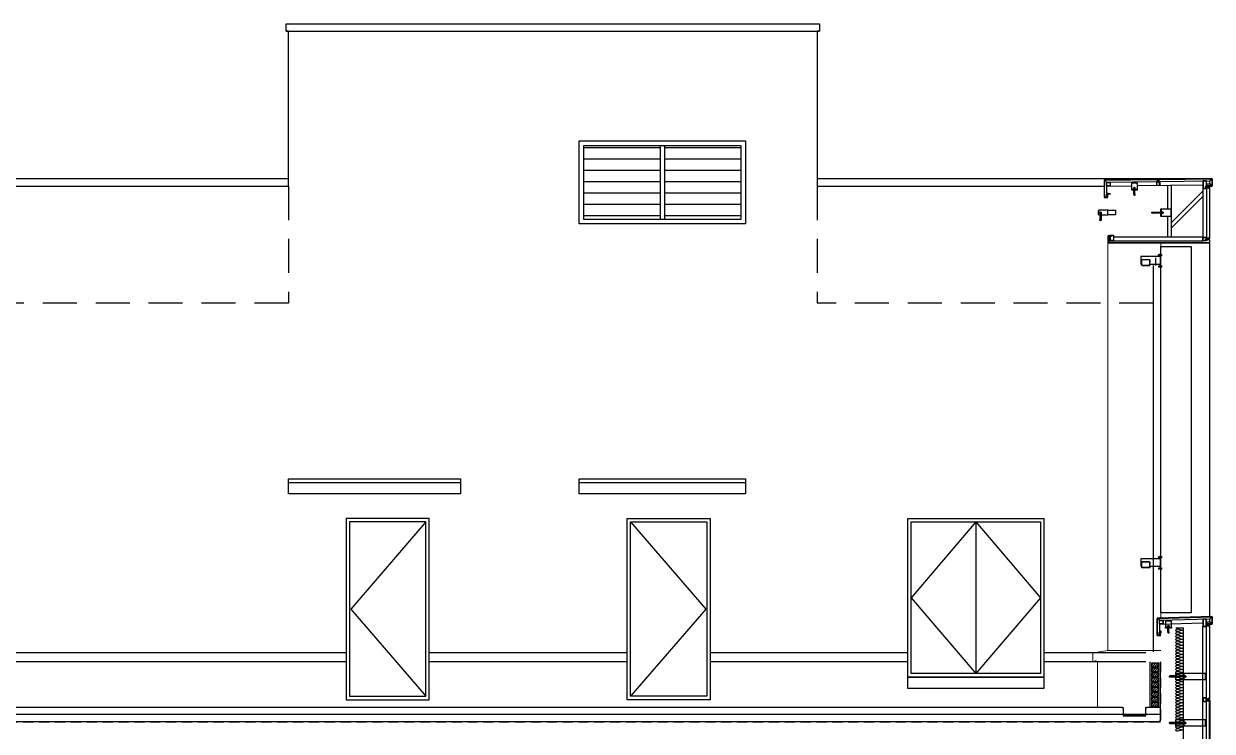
# Model space of a CAD drawing. Header units: millimetres. Extents: x 19868 to 801382, y -4805 to 85279.
# Drawn here: x 775035 to 790768, y 74761 to 84129 of the extents above; entities that cross this region are included whole.
import ezdxf

# ---------------------------------------------------------------- set-up
doc = ezdxf.new("R2010")
doc.units = ezdxf.units.MM
doc.header["$LTSCALE"] = 250
for name, pattern in [('AUDIT_I_191120105348-3', [2.3, 1.5, -0.8]), ('CENTER', [50.8, 31.75, -6.35, 6.35, -6.35]), ('HID', [2.8, 1.8, -1]), ('HIDDEN', [9.525, 6.35, -3.175]), ('HIDDEN2', [4.7625, 3.175, -1.5875])]:
    doc.linetypes.add(name, pattern=pattern)
for name, color, linetype in [('0-Sheet', 7, 'Continuous'), ('4', 4, 'Continuous'), ('A-DOOR', 4, 'Continuous'), ('A-ELE-252', 252, 'Continuous'), ('A-ELE-4', 4, 'Continuous'), ('A-ELE-7', 7, 'Continuous'), ('A-ELE-8', 8, 'Continuous'), ('A-ETC-8', 8, 'Continuous'), ('A-FIN', 6, 'Continuous'), ('A-FIN-8', 8, 'Continuous'), ('A-FIN-9', 7, 'Continuous'), ('A-HAT', 252, 'Continuous'), ('A-HAT-9', 9, 'Continuous'), ('A-HAT-WIREMESH', 9, 'g_mesh'), ('A-HID2', 4, 'AUDIT_I_191120105348-3'), ('A-WALL', 3, 'Continuous'), ('A-WIN-CEN', 1, 'Continuous'), ('A-WP', 1, 'HID'), ('A-난간', 120, 'Continuous'), ('A-파라펫링', 7, 'Continuous'), ('ELEV-0', 251, 'Continuous'), ('EXTRUSION', 7, 'Continuous'), ('fastener', 1, 'Continuous'), ('ISL', 251, 'Continuous'), ('S-TEEL', 4, 'Continuous'), ('SCREW', 1, 'Continuous')]:
    doc.layers.add(name, color=color, linetype=linetype)
doc.layers.add('A-ELE-9', color=9, linetype='Continuous', lineweight=5)
doc.layers.add('NOPLOT', color=191, linetype='Continuous', plot=False)
doc.styles.add('Gdim', font='')
doc.styles.get('Gdim').set_extended_font_data('Dotum')
doc.linetypes.add('g_mesh', pattern='A,10,-0.8,["X",Gdim,S=0.6,R=0,X=-0.15,Y=-0.3],-0.8', length=11.6)
pattern_1 = [(270, (11420.6058, 659.6988), (1.5875, -1.5875), [1.5875, -1.5875])]

# ---------------------------------------------------------------- blocks, each defined once
blk = doc.blocks.new('A$C17189e19')
at = {"layer": 'A-HAT-9'}
h = blk.add_hatch(dxfattribs=at)
h.set_pattern_fill('AR-SAND', color=256, scale=0.3)
h.set_pattern_definition([(37.5, (-113396.389, 321843.363), (-0.4800094, 14.6823971), [0, -11.5824, 0, -12.954, 0, -12.3825]), (7.5, (-113396.389, 321843.363), (13.4856985, 21.504753), [0, -6.2484, 0, -10.4394, 0, -4.0005]), (327.5, (-113405.761, 321843.363), (23.7297711, 0.04311554), [0, -3.81, 0, -13.716, 0, -17.907]), (317.5, (-113405.761, 321843.363), (22.9066936, 6.6878797), [0, -1.905, 0, -8.9916, 0, -10.287])])
h.paths.add_polyline_path([(0, -96), (300, -96), (300, -116), (0, -116)])
at = {"layer": 'A-FIN'}
for points in [[(-18, 0), (0, -18), (0, -116), (300, -116), (300, -18), (318, 0)], [(0, -96), (300, -96)]]:
    blk.add_lwpolyline(points, dxfattribs=at)
at = {"layer": 'NOPLOT'}
for p, q in [((0, -18), (0, 0)), ((300, -18), (300, 0))]:
    blk.add_line(p, q, dxfattribs=at)
blk = doc.blocks.new('A$C632c858f')
at = {"layer": 'A-ETC-8'}
blk.add_arc((-3, 0), 24, 341.8248, 18.1752, dxfattribs=at)
blk.add_ellipse((34, 0), major_axis=(7.59, 0), ratio=0.987937, dxfattribs=at)
blk = doc.blocks.new('A$Cae507117')
at = {"layer": 'A-ETC-8'}
for points in [[(-50, 0), (-50, -50), (0, -50), (0, 0)], [(-46.8, -3.2), (-46.8, -46.8), (-3.2, -46.8), (-3.2, -3.2)]]:
    blk.add_lwpolyline(points, close=True, dxfattribs=at)
blk = doc.blocks.new('너트 M12')
for p, q in [((-9, 0), (9, 0)), ((-10, -9), (-10, -1)), ((9, -10), (-9, -10)), ((0, -8), (0, -1)), ((10, -1), (10, -9))]:
    blk.add_line(p, q)
for centre, start, end in [((-9, -1), 90, 180), ((-9, -9), 180, 270), ((9, -1), 0, 90), ((9, -9), 270, 0)]:
    blk.add_arc(centre, 0.5, start, end)
at = {"extrusion": (0, 0, -1)}
for centre, major_axis, ratio, start_param, end_param in [((-5, -1), (-4.75, 0.31), 0.185359, -0.024388, 3.141593), ((5, -1), (4.75, 0.31), 0.185108, 3.141593, 6.30754), ((-5, -9), (4.75, 0.31), 0.187111, 0, 3.166211), ((5, -9), (-4.75, 0.31), 0.185991, 3.117121, 6.283185)]:
    blk.add_ellipse(centre, major_axis=major_axis, ratio=ratio, start_param=start_param, end_param=end_param, dxfattribs=at)
blk = doc.blocks.new('A$C5ebcaad0')
at = {"layer": 'A-ETC-8'}
for p, q in [((-449, -225), (-214, -225)), ((-439, -220), (-439, -229)), ((-437, -219), (-437, -219)), ((-426, -220), (-437, -219)), ((-437, -231), (-426, -229)), ((-437, -231), (-437, -231)), ((-432, -220), (-432, -221)), ((-432, -229), (-432, -230)), ((-416, -219), (-431, -219)), ((-431, -222), (-429, -223)), ((-431, -228), (-429, -227)), ((-431, -231), (-416, -231)), ((-421, -224), (-428, -224)), ((-421, -226), (-428, -226)), ((-426, -220), (-412, -220)), ((-426, -229), (-412, -229)), ((-421, -223), (-421, -223)), ((-421, -227), (-421, -227)), ((-417, -227), (-417, -223)), ((-416, -219), (-413, -219)), ((-416, -231), (-413, -231)), ((-413, -219), (-413, -231)), ((-412, -231), (-412, -219)), ((-409, -219), (-412, -219)), ((-412, -231), (-409, -231)), ((-409, -231), (-409, -219)), ((-355, -219), (-409, -219)), ((-409, -231), (-355, -231)), ((-355, -219), (-246, -219)), ((-246, -231), (-355, -231)), ((-234, -219), (-226, -219)), ((-234, -220), (-224, -220)), ((-234, -229), (-224, -229)), ((-234, -231), (-226, -231)), ((-226, -231), (-226, -219)), ((-224, -220), (-226, -219)), ((-224, -229), (-226, -231)), ((-224, -229), (-224, -220))]:
    blk.add_line(p, q, dxfattribs=at)
for points in [[(-255, -180), (-255, -269), (-355, -269), (-355, -180)], [(34, -185), (-252, -185), (-252, -265), (34, -265)], [(-252, -265), (-246, -265), (-246, -185), (-252, -185)], [(-246, -210), (-246, -240), (-244, -240), (-244, -210)]]:
    blk.add_lwpolyline(points, close=True, dxfattribs=at)
blk.add_lwpolyline([(-252, -177), (-252, -272, -0.414214), (-253, -273), (-255, -273), (-255, -176), (-253, -176, -0.414214)], format="xyb", close=True, dxfattribs=at)
for centre, radius, start, end in [((-437, -220), 1.5, 90, 180), ((-437, -229), 1.5, 180, 270), ((-431, -220), 1, 90, 180), ((-431, -221), 1, 180, 236.3099), ((-431, -229), 1, 123.6901, 180), ((-431, -230), 1, 180, 270), ((-428, -221), 3, 236.3099, 270), ((-428, -229), 3, 90, 123.6901), ((-419, -223), 2, 90, 180), ((-421, -223), 0.5, 270, 0), ((-421, -227), 0.5, 0, 90), ((-419, -227), 2, 180, 270), ((-419, -223), 2, 0, 90), ((-419, -227), 2, 270, 0)]:
    blk.add_arc(centre, radius, start, end, dxfattribs=at)
at = {"layer": 'A-ETC-8', "xscale": -1, "rotation": 90}
blk.add_blockref('너트 M12', (-244, -225), dxfattribs=at)
blk = doc.blocks.new('SHIELD1')
at = {"layer": 'fastener'}
for p, q in [((-4, 2), (-4, -3)), ((-2, 3), (-2, 2)), ((0, 5), (-1, 5)), ((0, 5), (0, -5)), ((10, 3), (0, 3)), ((14, 3), (10, 4)), ((10, 4), (10, -4)), ((10, 3), (10, -3)), ((14, 1), (10, 2)), ((32, 0), (10, 0)), ((29, 3), (14, 3)), ((14, 0), (14, 3)), ((16, 2), (14, 2)), ((16, 0), (16, 3)), ((19, 3), (16, 3)), ((19, 0), (19, 3)), ((21, 2), (19, 2)), ((21, 0), (21, 3)), ((24, 3), (21, 3)), ((24, 0), (24, 3)), ((26, 2), (24, 2)), ((29, 3), (26, 3)), ((26, 0), (26, 3)), ((34, 3), (29, 3)), ((29, 0), (29, 3)), ((32, 1), (29, 3)), ((32, 1), (32, 0)), ((34, 0), (32, 0)), ((34, 3), (34, -3)), ((35, 0), (34, 3)), ((-2, -1), (-2, -2)), ((10, -3), (0, -3)), ((0, -5), (-1, -5)), ((32, -1), (10, -1)), ((14, -3), (10, -4)), ((14, -3), (14, -1)), ((16, -3), (14, -3)), ((29, -3), (14, -3)), ((16, -4), (16, -1)), ((19, -4), (16, -4)), ((19, -4), (19, -1)), ((21, -3), (19, -3)), ((21, -4), (21, -1)), ((24, -4), (21, -4)), ((24, -4), (24, -1)), ((26, -3), (24, -3)), ((26, -4), (26, -1)), ((29, -4), (26, -4)), ((29, -4), (29, -1)), ((32, -2), (29, -4)), ((34, -3), (29, -3)), ((32, -1), (34, 0)), ((32, -1), (32, -2)), ((35, 0), (34, -3))]:
    blk.add_line(p, q, dxfattribs=at)
for centre, radius, start, end in [((-1, 2), 3, 90, 180), ((-1, 1), 3, 115.5784, 158.7086), ((-1, 0), 3, 119.4243, 162.6798), ((-1, 1), 3, 197.1823, 240.5288), ((-1, 0), 3, 202.0949, 244.7504), ((-1, -3), 3, 180, 270), ((10, -11), 8.86, 63.3789, 87.1797)]:
    blk.add_arc(centre, radius, start, end, dxfattribs=at)
blk = doc.blocks.new('PH-4-16')
at = {"layer": 'SCREW'}
for p, q in [((-2, 0), (-2, -1)), ((2, 0), (2, -2)), ((-2, -1), (-2, -1)), ((-2, -1), (-2, -1)), ((0, -1), (-2, -1)), ((0, -1), (-2, -1)), ((-2, -1), (-2, -2)), ((0, -1), (-2, -1)), ((0, -1), (-2, -1)), ((2, -2), (-2, -3)), ((2, -2), (-2, -2)), ((2, -2), (-2, -3)), ((2, -2), (-2, -2)), ((-2, -2), (-2, -2)), ((2, -3), (-2, -4)), ((2, -3), (-2, -4)), ((2, -3), (-2, -3)), ((2, -3), (-2, -4)), ((-2, -3), (-2, -3)), ((-2, -4), (-2, -3)), ((-2, -3), (-2, -3)), ((2, -4), (-2, -5)), ((2, -4), (-2, -5)), ((2, -4), (-2, -5)), ((-2, -4), (-2, -4)), ((2, -5), (-2, -5)), ((2, -5), (-2, -6)), ((-2, -5), (-2, -5)), ((-2, -5), (-2, -5)), ((-2, -5), (-2, -6)), ((2, -6), (-2, -6)), ((2, -6), (-2, -6)), ((2, -6), (-2, -6)), ((-2, -6), (-2, -6)), ((-2, -6), (-2, -6)), ((-2, -6), (-2, -7)), ((2, -7), (-2, -8)), ((2, -7), (-2, -8)), ((-2, -7), (-2, -8)), ((-2, -7), (-2, -7)), ((2, -7), (-2, -7)), ((2, -7), (-2, -7)), ((2, -8), (-2, -9)), ((2, -8), (-2, -9)), ((2, -8), (-2, -9)), ((2, -8), (-2, -8)), ((-2, -9), (-2, -8)), ((-2, -8), (-2, -8)), ((-2, -9), (-2, -9)), ((2, -9), (-2, -10)), ((2, -9), (-2, -10)), ((2, -9), (-2, -10)), ((-2, -9), (-2, -10)), ((2, -10), (-2, -10)), ((-2, -10), (-2, -10)), ((-2, -10), (-2, -10)), ((2, -10), (-2, -11)), ((2, -10), (-2, -11)), ((-2, -10), (-2, -11)), ((2, -11), (-2, -11)), ((2, -11), (-2, -11)), ((-2, -11), (-2, -11)), ((-2, -11), (-2, -11)), ((-2, -11), (-2, -14)), ((-2, -14), (-1, -14)), ((0, -16), (-2, -14)), ((-1, -13), (-1, -14)), ((-1, -14), (0, -16)), ((2, -14), (0, -12)), ((0, -16), (2, -14)), ((2, -2), (2, -3)), ((2, -2), (2, -2)), ((2, -2), (2, -2)), ((2, -3), (2, -4)), ((2, -3), (2, -3)), ((2, -3), (2, -3)), ((2, -4), (2, -4)), ((2, -4), (2, -5)), ((2, -5), (2, -5)), ((2, -6), (2, -5)), ((2, -6), (2, -6)), ((2, -6), (2, -7)), ((2, -7), (2, -7)), ((2, -7), (2, -7)), ((2, -7), (2, -8)), ((2, -8), (2, -8)), ((2, -8), (2, -8)), ((2, -8), (2, -9)), ((2, -9), (2, -10)), ((2, -9), (2, -9)), ((2, -10), (2, -10)), ((2, -10), (2, -10)), ((2, -11), (2, -11)), ((2, -11), (2, -14))]:
    blk.add_line(p, q, dxfattribs=at)
at = {"layer": 'SCREW', "color": 1, "linetype": 'CENTER'}
blk.add_line((0, 4), (0, -18), dxfattribs=at)
at = {"layer": 'SCREW', "linetype": 'HIDDEN2'}
blk.add_line((-2, -4), (-2, -5), dxfattribs=at)
at = {"layer": 'SCREW'}
blk.add_lwpolyline([(3, 1), (3, 0), (-3, 0), (-3, 1, -0.336479), (-3, 2, -0.138717), (3, 2, -0.336479)], format="xyb", close=True, dxfattribs=at)
blk.add_lwpolyline([(-3, 2), (-2, 2), (-2, 2), (-2, 2), (-2, 2), (-1, 2), (-1, 2), (-1, 2), (-1, 2), (-1, 2), (-1, 2), (0, 2), (0, 2), (-1, 1), (-1, 1), (-1, 1), (0, 1), (0, 1), (0, 1), (0, 1), (0, 1), (0, 1), (0, 1), (0, 1), (0, 1), (1, 1), (1, 1), (1, 1), (0, 2), (0, 2), (1, 2), (1, 2), (1, 2), (1, 2), (1, 2), (1, 2), (2, 2), (2, 2), (2, 2), (2, 2), (3, 2)], dxfattribs=at)
for centre, radius, start, end in [((-2, -1), 0.0931, 139.8661, 209.9246), ((-2, -2), 0.0931, 139.8661, 209.9246), ((-2, -4), 0.0931, 139.8661, 209.9246), ((-2, -5), 0.0931, 139.8661, 209.9246), ((-2, -6), 0.0931, 139.8661, 209.9246), ((-2, -7), 0.0931, 139.8661, 209.9246), ((-2, -9), 0.0931, 139.8661, 209.9246), ((-2, -10), 0.0931, 139.8661, 209.9246), ((-2, -11), 0.0931, 139.8661, 209.9246), ((0, -13), 0.815, 27.365, 180), ((0, -1), 0.0605, 310.7271, 69.3149), ((2, -2), 0.0931, 319.8661, 29.9246), ((2, -3), 0.0931, 319.8661, 29.9246), ((2, -4), 0.0931, 319.8661, 29.9246), ((2, -6), 0.0931, 319.8661, 29.9246), ((2, -7), 0.0931, 319.8661, 29.9246), ((2, -8), 0.0931, 319.8661, 29.9246), ((2, -9), 0.0931, 319.8661, 29.9246), ((2, -11), 0.0931, 319.8661, 29.9246)]:
    blk.add_arc(centre, radius, start, end, dxfattribs=at)
blk = doc.blocks.new('m12 set anchor')
at = {"layer": 'A-ETC-8', "color": 1}
for p, q in [((-11, 5), (-11, 13)), ((-11, 3), (-1, 4)), ((-11, 0), (-11, 3)), ((-11, 0), (-1, 1)), ((-11, 0), (0, 0)), ((0, 14), (-10, 14)), ((0, 4), (-10, 4)), ((-5, 21), (-6, 20)), ((-6, 20), (6, 20)), ((-6, -49), (-6, 20)), ((-5, 21), (5, 21)), ((-5, -49), (-5, 21)), ((-5, 5), (-5, 13)), ((-1, 1), (-1, 4)), ((11, 3), (-1, 3)), ((0, 26), (0, -84)), ((0, 14), (9, 14)), ((0, 4), (9, 4)), ((0, 2), (11, 3)), ((0, -1), (0, 2)), ((0, -1), (11, 0)), ((6, 20), (5, 21)), ((5, -49), (5, 21)), ((5, 5), (5, 13)), ((6, -49), (6, 20)), ((11, 5), (11, 13)), ((11, 0), (11, 3)), ((-8, -67), (-7, -49)), ((-4, -67), (-8, -67)), ((-7, -49), (0, -49)), ((6, -47), (-6, -47)), ((-6, -67), (-6, -77)), ((6, -69), (-6, -69)), ((6, -71), (-6, -71)), ((0, -79), (-6, -77)), ((-6, -77), (0, -77)), ((3, -61), (-4, -55)), ((3, -61), (-3, -54)), ((-2, -64), (1, -64)), ((-2, -65), (1, -65)), ((-2, -67), (0, -67)), ((0, -49), (4, -49)), ((0, -67), (8, -67)), ((6, -77), (0, -77)), ((0, -79), (6, -77)), ((7, -49), (4, -49)), ((6, -67), (6, -77)), ((8, -67), (7, -49))]:
    blk.add_line(p, q, dxfattribs=at)
for centre, radius, start, end in [((-10, 13), 1.47, 90, 180), ((-10, 5), 1.47, 180, 270), ((-7, 13), 1.47, 0, 90), ((-7, 5), 1.47, 270, 0), ((-4, 13), 1.47, 90, 180), ((-4, 5), 1.47, 180, 270), ((4, 13), 1.47, 0, 90), ((4, 5), 1.47, 270, 0), ((7, 13), 1.47, 90, 180), ((7, 5), 1.47, 180, 270), ((9, 13), 1.47, 0, 90), ((9, 5), 1.47, 270, 0), ((-2, -54), 1.2, 45, 225), ((-2, -54), 1.68, 45, 225), ((-2, -66), 1.68, 90, 225.5847), ((-2, -66), 1.2, 90, 270), ((1, -50), 3.6, 225, 18.0378), ((1, -50), 3.12, 225, 20.9333), ((1, -62), 2.4, 270, 45), ((1, -62), 1.92, 270, 45)]:
    blk.add_arc(centre, radius, start, end, dxfattribs=at)
blk = doc.blocks.new('A$C2bd9863b')
at = {"layer": 'S-TEEL', "transparency": 33554687}
h = blk.add_hatch(dxfattribs=at)
h.set_pattern_fill('JIS_LC_20A', color=8, scale=1.5, angle=270)
h.set_pattern_definition([(315, (-33263.79, 3054.842), (21.213203, 21.213203), []), (315, (-33263.79, 3053.342), (21.213203, 21.213203), [])])
h.paths.add_polyline_path([(390, 5), (390, 0), (310, 0), (310, 5)])
at = {"layer": 'S-TEEL'}
h = blk.add_hatch(dxfattribs=at)
h.set_pattern_fill('DASH', color=1, scale=0.5, angle=180)
h.set_pattern_definition([(180, (1236.1481, -11423.6058), (-1.5875, -1.5875), [1.5875, -1.5875])])
h.paths.add_polyline_path([(343, 0), (343, 5), (356, 5), (356, 0)])
h = blk.add_hatch(dxfattribs=at)
h.set_pattern_fill('DASH', color=1, scale=0.5, angle=90)
h.set_pattern_definition(pattern_1)
h.paths.add_polyline_path([(0, -294), (-6, -294), (-6, -306), (0, -306)])
h = blk.add_hatch(dxfattribs=at)
h.set_pattern_fill('DASH', color=1, scale=0.5, angle=90)
h.set_pattern_definition(pattern_1)
h.paths.add_polyline_path([(0, -294), (-6, -294), (-6, -306), (0, -306)])
at = {"layer": '0-Sheet'}
for p, q in [((747, -97), (747, 127)), ((750, 130), (750, -100)), ((708, -73), (708, -70)), ((708, -70), (720, -70)), ((720, -73), (708, -73)), ((720, -100), (720, -73)), ((750, -100), (720, -100)), ((723, -70), (723, -97)), ((723, -97), (747, -97))]:
    blk.add_line(p, q, dxfattribs=at)
at = {"layer": '0-Sheet', "color": 6, "const_width": 1}
blk.add_lwpolyline([(-605, 40), (-605, 120), (720, 101), (720, -23), (737, -32)], dxfattribs=at)
at = {"layer": 'A-ETC-8'}
for p, q in [((-650, 121), (-677, 147)), ((-677, 53), (-650, 80)), ((720, 101), (-650, 121)), ((-650, 80), (-650, 121)), ((-608, 80), (-650, 80)), ((-608, 53), (-608, 80)), ((-605, 19), (-605, -625, 0)), ((310, 57), (-555, 69)), ((-555, 19), (-555, -625, 0)), ((719, 51), (390, 56)), ((720, 101), (747, 127)), ((720, 101), (720, -70)), ((-555, -625, 0), (625, -625)), ((675, -675), (675, -618)), ((675, -675), (-555, -675, 0)), ((697, -697), (675, -675))]:
    blk.add_line(p, q, dxfattribs=at)
for points in [[(-642, 31), (-607, 31), (-607, 42), (-605, 42), (-605, 29), (-640, 29, -0.226541), (-644, 25), (-644, 11), (-646, 11), (-646, 27, 0.414214)], [(-642, -641), (-607, -641), (-607, -652), (-605, -652), (-605, -639), (-640, -639, 0.226541), (-644, -635), (-644, -621), (-646, -621), (-646, -637, -0.414214)]]:
    blk.add_lwpolyline(points, format="xyb", close=True, dxfattribs=at)
for points in [[(-605, 19), (-605, 119), (-555, 119), (-555, 19)], [(-602, 22), (-602, 116), (-558, 116), (-558, 22)], [(390, 90), (390, 0), (310, 0), (310, 90)], [(390, 5), (390, 0), (310, 0), (310, 5)], [(330, 9), (330, 5), (370, 5), (370, 9)], [(700, -70), (730, -70), (730, -67), (703, -67), (703, -40), (700, -40)], [(625, -600), (625, -675), (670, -675), (670, -600)], [(628, -603), (628, -672), (667, -672), (667, -603)]]:
    blk.add_lwpolyline(points, close=True, dxfattribs=at)
at = {"layer": 'A-ETC-8', "elevation": 0}
for points in [[(-140, -625), (-140, 63)], [(-90, 63), (-90, -250)], [(-90, -350), (-90, -625)]]:
    blk.add_lwpolyline(points, dxfattribs=at)
at = {"layer": 'A-ETC-8'}
for points in [[(-555, -16), (-140, -431)], [(-140, -502), (-555, -87)]]:
    blk.add_lwpolyline(points, dxfattribs=at)
at = {"layer": 'A-ETC-8', "elevation": 0}
for points in [[(-130, -350), (0, -350), (0, -250), (-130, -250)], [(0, -250), (-6, -250), (-6, -350), (0, -350)]]:
    blk.add_lwpolyline(points, close=True, dxfattribs=at)
at = {"layer": 'A-ETC-8'}
for centre, radius, start, end in [((-657, 43), 24, 341.8248, 18.1752), ((36, 163), 24, 250.9985, 287.3488), ((710, -164), 64.5, 81.0843, 98.9157), ((723, -608, 0), 24, 161.8248, 198.1752), ((-653, -653, 0), 24, 341.8248, 18.1752)]:
    blk.add_arc(centre, radius, start, end, dxfattribs=at)
at = {"layer": 'A-ETC-8', "extrusion": (0, 0, -1)}
for centre, major_axis in [((-620, 43), (7.59, 0)), ((35, 126), (-0.11, -7.59)), ((686, -608, 0), (-7.59, 0))]:
    blk.add_ellipse(centre, major_axis=major_axis, ratio=0.987937, dxfattribs=at)
at = {"layer": 'A-ETC-8'}
for centre, major_axis, ratio in [((710, -87), (0, 10), 0.999542), ((-616, -653, 0), (7.59, 0), 0.987937)]:
    blk.add_ellipse(centre, major_axis=major_axis, ratio=ratio, dxfattribs=at)
at = {"layer": 'A-FIN'}
blk.add_lwpolyline([(-609, -641), (-609, -645), (-650, -645), (-650, 35), (-611, 35), (-611, 31), (-646, 31), (-646, -641), (-609, -641)], close=True, dxfattribs=at)
at = {"layer": 'A-FIN-9'}
for p, q in [((-680, 50), (-680, 150)), ((-680, 150), (28, 140)), ((-608, 50), (-680, 50)), ((-677, 147), (-677, 53)), ((25, 137), (-677, 147)), ((-677, 53), (-605, 53)), ((-608, 43), (-608, 50)), ((-605, 43), (-608, 43)), ((-605, 53), (-605, 43)), ((43, 140), (750, 130)), ((747, 127), (46, 137))]:
    blk.add_line(p, q, dxfattribs=at)
for points in [[(28, 140), (28, 114), (35, 114), (35, 111), (25, 111), (25, 137)], [(43, 140), (43, 114), (36, 114), (36, 111), (46, 111), (46, 137)], [(673, -608), (673, -615), (700, -615), (700, -700), (-650, -700), (-650, -660), (-608, -660), (-608, -653)], [(673, -608), (673, -608), (670, -608), (670, -618), (697, -618), (697, -697), (-647, -697), (-647, -663), (-605, -663), (-605, -653), (-608, -653), (-608, -653)]]:
    blk.add_lwpolyline(points, dxfattribs=at)
at = {"layer": 'fastener'}
for p, q in [((129, -300), (-38, -300, 0)), ((-31, -296, 0), (-29, -294, 0)), ((-31, -296, 0), (-29, -294, 0)), ((-20, -296, 0), (-31, -296, 0)), ((-31, -296, 0), (-31, -305, 0)), ((-20, -296, 0), (-31, -296, 0)), ((-31, -296, 0), (-31, -305, 0)), ((-20, -305, 0), (-31, -305, 0)), ((-31, -305, 0), (-29, -306, 0)), ((-20, -305, 0), (-31, -305, 0)), ((-31, -305, 0), (-29, -306, 0)), ((-20, -294, 0), (-29, -294, 0)), ((-29, -294, 0), (-29, -306, 0)), ((-20, -294, 0), (-29, -294, 0)), ((-29, -294, 0), (-29, -306, 0)), ((-20, -306, 0), (-29, -306, 0)), ((-20, -306, 0), (-29, -306, 0)), ((89, -294), (0, -294)), ((0, -306), (89, -306)), ((89, -294), (89, -306)), ((92, -294), (89, -294)), ((89, -306), (92, -306)), ((92, -294), (92, -306)), ((106, -296), (92, -296)), ((106, -305), (92, -305)), ((93, -306), (93, -294)), ((96, -294), (93, -294)), ((96, -306), (93, -306)), ((111, -294), (96, -294)), ((96, -306), (111, -306)), ((97, -298), (97, -302)), ((101, -298), (101, -299)), ((101, -299), (108, -299)), ((101, -301), (108, -301)), ((101, -302), (101, -302)), ((117, -294), (106, -296)), ((106, -305), (117, -306)), ((111, -297), (109, -299)), ((111, -303), (109, -302)), ((112, -296), (112, -295)), ((112, -305), (112, -304)), ((117, -294), (117, -294)), ((117, -306), (117, -306)), ((119, -305), (119, -296))]:
    blk.add_line(p, q, dxfattribs=at)
at = {"layer": 'fastener', "color": 8, "linetype": 'HIDDEN'}
for p, q in [((-6, -294, 0), (0, -294)), ((0, -306), (-6, -306, 0))]:
    blk.add_line(p, q, dxfattribs=at)
at = {"layer": 'fastener'}
for centre, radius, start, end in [((99, -298), 2, 90, 180), ((99, -302), 2, 180, 270), ((99, -298), 2, 0, 90), ((99, -302), 2, 270, 0), ((101, -299), 0.5, 180, 270), ((101, -302), 0.5, 90, 180), ((108, -296), 3, 270, 303.6901), ((108, -304), 3, 56.3099, 90), ((111, -295), 1, 0, 90), ((111, -296), 1, 303.6901, 0), ((111, -304), 1, 0, 56.3099), ((111, -305), 1, 270, 0), ((117, -296), 1.5, 0, 90), ((117, -305), 1.5, 270, 0)]:
    blk.add_arc(centre, radius, start, end, dxfattribs=at)
at = {"layer": 'S-TEEL', "color": 1}
blk.add_lwpolyline([(343, 0), (343, 5), (356, 5), (356, 0)], close=True, dxfattribs=at)
at = {"layer": 'S-TEEL', "elevation": 0}
blk.add_lwpolyline([(-11, -280), (-6, -280), (-6, -320), (-11, -320)], close=True, dxfattribs=at)
at = {"layer": 'S-TEEL', "color": 1, "elevation": 0}
blk.add_lwpolyline([(0, -294), (-6, -294), (-6, -306), (0, -306)], close=True, dxfattribs=at)
blk.add_lwpolyline([(0, -294), (-6, -294), (-6, -306), (0, -306)], close=True, dxfattribs=at)
at = {"linetype": 'ByBlock', "rotation": 180}
blk.add_blockref('SHIELD1', (703, -54), dxfattribs=at)
at = {"layer": 'A-ETC-8', "xscale": -1, "rotation": 179.1736701433417}
blk.add_blockref('A$Cae507117', (59, 60), dxfattribs=at)
at = {"layer": 'A-ETC-8'}
for p in [(720, 101), (-555, -625, 0)]:
    blk.add_blockref('A$Cae507117', p, dxfattribs=at)
at = {"layer": 'EXTRUSION', "xscale": -1}
for p, rotation in [((-608, 46), 90), ((39, 114), 359.1736701433173), ((673, -612), 270), ((-607, -648), 90)]:
    blk.add_blockref('PH-4-16', p, dxfattribs=dict(at, rotation=rotation))
at = {"layer": 'EXTRUSION'}
for p, rotation in [((-607, 38), 90), ((31, 114), 359.1736701433173), ((714, -73), 180), ((-608, -656), 90)]:
    blk.add_blockref('PH-4-16', p, dxfattribs=dict(at, rotation=rotation))
at = {"layer": 'fastener'}
blk.add_blockref('m12 set anchor', (350, 9), dxfattribs=at)
at = {"layer": 'fastener', "linetype": 'HIDDEN', "xscale": -1, "rotation": 270}
blk.add_blockref('너트 M12', (-11, -300, 0), dxfattribs=at)
blk.add_blockref('너트 M12', (-11, -300, 0), dxfattribs=at)
blk = doc.blocks.new('A$C96fbabe3')
at = {"layer": '4', "transparency": 33554687}
h = blk.add_hatch(dxfattribs=at)
h.set_pattern_fill('JIS_LC_20A', color=8, scale=2)
h.set_pattern_definition([(225, (7959.104, -271.924), (28.28427, -28.28427), []), (225, (7957.104, -271.924), (28.28427, -28.28427), [])])
h.paths.add_polyline_path([(-125, 165), (-119, 165), (-119, -35), (-125, -35)])
h = blk.add_hatch(dxfattribs=at)
h.set_pattern_fill('JIS_LC_20A', color=8, scale=2, angle=360)
h.set_pattern_definition([(225, (7939.104, -282.19), (28.28427, -28.28427), []), (225, (7937.104, -282.19), (28.28427, -28.28427), [])])
h.paths.add_polyline_path([(25, 0), (125, 0), (125, 6), (25, 6)])
at = {"layer": 'fastener'}
for p, q in [((-90, 140), (-140, 140)), ((-135, 136), (-135, 144)), ((-127, 149), (-134, 149)), ((-134, 140), (-127, 140)), ((-127, 130), (-134, 130)), ((-127, 130), (-127, 149)), ((-127, 146), (-119, 146, 0)), ((-127, 134), (-119, 134, 0)), ((-117, 151, 0), (-110, 151, 0)), ((-117, 145, 0), (-110, 145, 0)), ((-117, 135, 0), (-110, 135, 0)), ((-117, 129, 0), (-110, 129, 0)), ((-117, 1, 0), (-110, 1, 0)), ((-109, 148, 0), (-109, 132, 0)), ((-97, 146, 0), (-109, 146, 0)), ((-97, 134, 0), (-109, 134, 0)), ((-97, 134), (-97, 146)), ((-97, 146), (-95, 144)), ((-97, 134), (-95, 136)), ((-95, 136), (-95, 144)), ((-90, -10), (-140, -10)), ((-135, -6), (-135, -14)), ((-127, 0), (-134, 0)), ((-134, -10), (-127, -10)), ((-127, -19), (-134, -19)), ((-127, 0), (-127, -19)), ((-127, -4), (-119, -4, 0)), ((-127, -16), (-119, -16, 0)), ((-117, -5, 0), (-110, -5, 0)), ((-117, -15, 0), (-110, -15, 0)), ((-117, -21, 0), (-110, -21, 0)), ((-109, -18, 0), (-109, -2, 0)), ((-97, -4, 0), (-109, -4, 0)), ((-97, -16, 0), (-109, -16, 0)), ((-97, -4), (-97, -16)), ((-97, -4), (-95, -6)), ((-97, -16), (-95, -14)), ((-95, -6), (-95, -14))]:
    blk.add_line(p, q, dxfattribs=at)
at = {"layer": 'fastener', "elevation": 0}
for points in [[(-119, 128), (-117, 128), (-117, 152), (-119, 152), (-119, 128)], [(-119, 2), (-117, 2), (-117, -22), (-119, -22), (-119, 2)]]:
    blk.add_lwpolyline(points, dxfattribs=at)
at = {"layer": 'fastener'}
for centre, radius, start, end in [((-124, 145), 11.8, 156.2227, 203.7773), ((-124, 135), 11.8, 156.2227, 203.7773), ((-113, 148, 0), 3.88, 315.2164, 44.7836), ((-123, 140, 0), 13.9, 336.8008, 23.1992), ((-113, 132, 0), 3.88, 315.2164, 44.7836), ((-113, -2, 0), 3.88, 315.2164, 44.7836), ((-124, -5), 11.8, 156.2227, 203.7773), ((-124, -15), 11.8, 156.2227, 203.7773), ((-123, -10, 0), 13.9, 336.8008, 23.1992), ((-113, -18, 0), 3.88, 315.2164, 44.7836)]:
    blk.add_arc(centre, radius, start, end, dxfattribs=at)
at = {"layer": 'S-TEEL'}
for points in [[(-125, 165), (-119, 165), (-119, -35), (-125, -35)], [(25, 0), (125, 0), (125, 80), (25, 80)], [(25, 0), (125, 0), (125, 6), (25, 6)]]:
    blk.add_lwpolyline(points, close=True, dxfattribs=at)
blk.add_lwpolyline([(25, 20), (-119, 20), (-119, 120), (141, 120), (141, 20), (125, 20)], dxfattribs=at)
at = {"layer": 'S-TEEL', "color": 1}
for centre, radius, start, end in [((-119, 120), 3, 0, 90), ((-119, 120), 2, 0, 90), ((-119, 120), 1, 0, 90), ((-119, 20), 3, 270, 0), ((-119, 20), 1, 270, 0), ((-119, 20), 2, 270, 0), ((25, 73), 3, 90, 270), ((25, 70), 3, 150, 270), ((25, 67), 3, 150, 270), ((25, 64), 3, 150, 270), ((25, 61), 3, 150, 270), ((25, 58), 3, 150, 270), ((25, 55), 3, 150, 270), ((25, 52), 3, 150, 270), ((25, 49), 3, 150, 270), ((25, 46), 3, 150, 270), ((25, 0), 3, 90, 180), ((25, 0), 2, 90, 180), ((25, 0), 1, 90, 180), ((32, 80), 3, 0, 180), ((32, 0), 3, 0, 180), ((35, 80), 3, 0, 120), ((35, 0), 3, 0, 120), ((38, 80), 3, 0, 120), ((38, 0), 3, 0, 120), ((41, 80), 3, 0, 120), ((41, 0), 3, 0, 120), ((44, 80), 3, 0, 120), ((44, 0), 3, 0, 120), ((47, 80), 3, 0, 120), ((47, 0), 3, 0, 120), ((50, 80), 3, 0, 120), ((50, 0), 3, 0, 120), ((53, 80), 3, 0, 120), ((53, 0), 3, 0, 120), ((56, 80), 3, 0, 120), ((56, 0), 3, 0, 120), ((59, 80), 3, 0, 120), ((59, 0), 3, 0, 120), ((62, 80), 3, 0, 120), ((62, 0), 3, 0, 120), ((65, 80), 3, 0, 120), ((65, 0), 3, 0, 120), ((68, 80), 3, 0, 120), ((68, 0), 3, 0, 120), ((71, 80), 3, 0, 120), ((71, 0), 3, 0, 120), ((74, 80), 3, 0, 120), ((74, 0), 3, 0, 120), ((77, 80), 3, 0, 120), ((77, 0), 3, 0, 120), ((80, 80), 3, 0, 120), ((80, 0), 3, 0, 120), ((83, 80), 3, 0, 120), ((83, 0), 3, 0, 120), ((86, 80), 3, 0, 120), ((86, 0), 3, 0, 120), ((89, 80), 3, 0, 120), ((89, 0), 3, 0, 120), ((92, 80), 3, 0, 120), ((92, 0), 3, 0, 120), ((95, 80), 3, 0, 120), ((95, 0), 3, 0, 120), ((98, 80), 3, 0, 120), ((98, 0), 3, 0, 120), ((101, 80), 3, 0, 120), ((101, 0), 3, 0, 120), ((104, 80), 3, 0, 120), ((104, 0), 3, 0, 120), ((107, 80), 3, 0, 120), ((107, 0), 3, 0, 120), ((110, 80), 3, 0, 120), ((110, 0), 3, 0, 120), ((113, 80), 3, 0, 120), ((113, 0), 3, 0, 120), ((116, 80), 3, 0, 120), ((116, 0), 3, 0, 120), ((119, 80), 3, 0, 120), ((119, 0), 3, 0, 120), ((125, 73), 3, 270, 90), ((125, 70), 3, 270, 30), ((125, 67), 3, 270, 30), ((125, 64), 3, 270, 30), ((125, 61), 3, 270, 30), ((125, 58), 3, 270, 30), ((125, 55), 3, 270, 30), ((125, 52), 3, 270, 30), ((125, 49), 3, 270, 30), ((125, 46), 3, 270, 30), ((125, 0), 3, 0, 90), ((125, 0), 2, 0, 90), ((125, 0), 1, 0, 90)]:
    blk.add_arc(centre, radius, start, end, dxfattribs=at)
blk = doc.blocks.new('A$Cb620ea58')
at = {"layer": 'A-ELE-4', "elevation": 0}
blk.add_lwpolyline([(-944, 2610), (-1344, 2610), (-1344, -2240), (-944, -2240)], close=True, dxfattribs=at)
at = {"layer": 'A-ELE-8'}
blk.add_line((-1594, -2290, 0), (-1594, 2660, 0), dxfattribs=at)
at = {"layer": 'A-ELE-9'}
for p, q in [((-944, 2660, 0), (-944, -2309, 0)), ((-244, 2660, 0), (-244, -2740, 0))]:
    blk.add_line(p, q, dxfattribs=at)
at = {"layer": 'S-TEEL'}
for p in [(-819, 2357, 0), (-819, -1643, 0)]:
    blk.add_blockref('A$C96fbabe3', p, dxfattribs=at)
blk = doc.blocks.new('M12-STUD ANCHOR')
at = {"layer": 'A-ETC-8'}
for p, q in [((18, 34), (18, 41)), ((28, 30), (18, 31)), ((18, 28), (18, 31)), ((18, 31), (29, 31)), ((28, 27), (18, 28)), ((29, 42), (19, 42)), ((29, 32), (19, 32)), ((23, 48), (24, 49)), ((35, 48), (23, 48)), ((23, -21), (23, 48)), ((23, 34), (23, 41)), ((34, 49), (24, 49)), ((24, -21), (24, 49)), ((28, 27), (28, 30)), ((39, 28), (28, 28)), ((29, 54), (29, -56)), ((29, 42), (38, 42)), ((29, 32), (38, 32)), ((29, 29), (29, 32)), ((39, 31), (29, 32)), ((39, 28), (29, 29)), ((34, 49), (35, 48)), ((34, -21), (34, 49)), ((34, 34), (34, 41)), ((35, -21), (35, 48)), ((39, 28), (39, 31)), ((40, 34), (40, 41)), ((21, -39), (22, -21)), ((29, -39), (21, -39)), ((22, -21), (24, -21)), ((23, -18), (35, -18)), ((23, -39), (23, -48)), ((23, -41), (35, -41)), ((23, -42), (35, -42)), ((23, -48), (29, -48)), ((29, -51), (23, -48)), ((29, -21), (25, -21)), ((26, -32), (32, -26)), ((26, -33), (32, -26)), ((31, -36), (28, -36)), ((31, -36), (28, -36)), ((36, -21), (29, -21)), ((31, -39), (29, -39)), ((29, -51), (35, -48)), ((35, -48), (29, -48)), ((32, -39), (37, -39)), ((35, -39), (35, -48)), ((37, -39), (36, -21))]:
    blk.add_line(p, q, dxfattribs=at)
for centre, radius, start, end in [((19, 41), 1.47, 90, 180), ((19, 34), 1.47, 180, 270), ((22, 41), 1.47, 360, 90), ((22, 34), 1.47, 270, 360), ((25, 41), 1.47, 90, 180), ((25, 34), 1.47, 180, 270), ((33, 41), 1.47, 360, 90), ((33, 34), 1.47, 270, 360), ((36, 41), 1.47, 90, 180), ((36, 34), 1.47, 180, 270), ((38, 41), 1.47, 360, 90), ((38, 34), 1.47, 270, 360), ((28, -22), 3.6, 161.9622, 315), ((28, -22), 3.12, 159.0667, 315), ((28, -34), 2.4, 135, 270), ((28, -34), 1.92, 135, 270), ((31, -25), 1.2, 315, 135), ((31, -25), 1.68, 315, 135), ((31, -38), 1.2, 270, 90), ((31, -38), 1.68, 314.4153, 90)]:
    blk.add_arc(centre, radius, start, end, dxfattribs=at)
blk = doc.blocks.new('A$C7453124a')
at = {"layer": 'A-ETC-8'}
for points in [[(-40, 88), (40, 88), (40, 0), (-40, 0)], [(-40, 8), (-40, 0), (40, 0), (40, 8)], [(-20, 8), (20, 8), (20, 12), (-20, 12)]]:
    blk.add_lwpolyline(points, close=True, dxfattribs=at)
blk.add_blockref('M12-STUD ANCHOR', (-29, -16), dxfattribs=at)
blk = doc.blocks.new('A$C74a2a393')
at = {"layer": 'A-ETC-8'}
for points in [[(-50, -100), (-50, 0), (0, 0), (0, -100)], [(-46.8, -96.8), (-46.8, -3.2), (-3.2, -3.2), (-3.2, -96.8)]]:
    blk.add_lwpolyline(points, close=True, dxfattribs=at)
blk = doc.blocks.new('A$Cfc30cc22')
at = {"layer": '0-Sheet'}
for p, q in [((47, -97), (47, 127)), ((50, 130), (50, -100)), ((8, -73), (8, -70)), ((8, -70), (20, -70)), ((20, -73), (8, -73)), ((20, -100), (20, -73)), ((50, -100), (20, -100)), ((23, -70), (23, -97)), ((23, -97), (47, -97))]:
    blk.add_line(p, q, dxfattribs=at)
at = {"layer": 'A-ETC-8'}
for p, q in [((-650, 120), (-677, 147)), ((-677, 53), (-650, 80)), ((20, 101), (-650, 120)), ((-650, 80), (-650, 120)), ((-608, 80), (-650, 80)), ((-608, 53), (-608, 80)), ((19, 51), (-555, 68)), ((20, 101), (47, 127)), ((20, 51), (20, -70))]:
    blk.add_line(p, q, dxfattribs=at)
blk.add_lwpolyline([(-642, 31), (-607, 31), (-607, 42), (-605, 42), (-605, 29), (-640, 29, -0.226541), (-644, 25), (-644, 11), (-646, 11), (-646, 27, 0.414214)], format="xyb", close=True, dxfattribs=at)
blk.add_lwpolyline([(0, -70), (30, -70), (30, -67), (3, -67), (3, -40), (0, -40)], close=True, dxfattribs=at)
blk.add_arc((10, -164), 64.5, 81.0843, 98.9157, dxfattribs=at)
blk.add_ellipse((10, -84), major_axis=(0, 10), ratio=0.999542, dxfattribs=at)
at = {"layer": 'A-FIN-9'}
for p, q in [((-680, 50), (-680, 150)), ((-680, 150), (50, 130)), ((-608, 50), (-680, 50)), ((47, 127), (-677, 147)), ((-677, 147), (-677, 53)), ((-677, 53), (-605, 53)), ((-608, 43), (-608, 50)), ((-605, 43), (-608, 43)), ((-605, 53), (-605, 43))]:
    blk.add_line(p, q, dxfattribs=at)
at = {"layer": 'A-ETC-8', "xscale": -1, "rotation": 180}
blk.add_blockref('A$C632c858f', (-650, 43), dxfattribs=at)
at = {"layer": 'A-ETC-8'}
for name, p in [('A$C74a2a393', (-555, 118)), ('A$C7453124a', (-100, 0)), ('A$Cae507117', (20, 101))]:
    blk.add_blockref(name, p, dxfattribs=at)
blk = doc.blocks.new('A$Cf510f4b9')
at = {"layer": 'A-ELE-252'}
h = blk.add_hatch(dxfattribs=at)
h.set_pattern_fill('_USER', color=251, scale=150, pattern_type=0)
h.set_pattern_definition([(0, (33560, 7340), (0, 150), [])])
h.paths.add_polyline_path([(34570, 7340), (33560, 7340), (33560, 6360), (34570, 6360)])
h = blk.add_hatch(dxfattribs=at)
h.set_pattern_fill('_USER', color=251, scale=150, pattern_type=0)
h.set_pattern_definition([(0, (34630, 7340), (0, 150), [])])
h.paths.add_polyline_path([(35640, 7340), (34630, 7340), (34630, 6360), (35640, 6360)])
at = {"layer": 'A-DOOR', "color": 251}
blk.add_line((38750, 2355), (38750, 345), dxfattribs=at)
for points in [[(30415, 0), (31515, 0), (31515, 2400), (30415, 2400)], [(35235, 0), (34135, 0), (34135, 2400), (35235, 2400)], [(39650, 300), (37850, 300), (37850, 2400), (39650, 2400)], [(30460, 45), (31470, 45), (31470, 2355), (30460, 2355)], [(35190, 45), (34180, 45), (34180, 2355), (35190, 2355)], [(39605, 345), (37895, 345), (37895, 2355), (39605, 2355)]]:
    blk.add_lwpolyline(points, close=True, dxfattribs=at)
at = {"layer": 'A-ELE-7', "color": 251}
for p, q in [((29620, 8850), (29620, 8950)), ((29620, 8950), (36680, 8950)), ((29650, 8850), (29620, 8850)), ((29620, 8850), (36680, 8850)), ((29650, 6800), (29650, 8850)), ((36680, 8850), (36650, 8850)), ((36650, 8850), (36650, 6800)), ((36680, 8950), (36680, 8850)), ((41130, 5850), (41130, 5750)), ((41100, 5750), (41100, 635)), ((29650, 2875), (31930, 2875)), ((33500, 2875), (35700, 2875))]:
    blk.add_line(p, q, dxfattribs=at)
for points in [[(33500, 6300), (33500, 7400), (35700, 7400), (35700, 6300)], [(29650, 2925), (31930, 2925), (31930, 2725), (29650, 2725)], [(33500, 2925), (35700, 2925), (35700, 2725), (33500, 2725)], [(37850, 300), (39650, 300), (39650, 150), (37850, 150)]]:
    blk.add_lwpolyline(points, close=True, dxfattribs=at)
at = {"layer": 'A-ELE-8', "color": 251}
for p, q in [((34570, 7340), (34570, 6360)), ((34630, 7340), (34630, 6360)), ((20650, 6900), (29650, 6900)), ((20650, 6800), (29650, 6800)), ((36650, 6900), (41850, 6900)), ((36650, 6800), (40450, 6800)), ((30415, 620), (25300, 620)), ((30415, 500), (25300, 500)), ((34135, 620), (31515, 620)), ((34135, 500), (31515, 500)), ((37850, 620), (35235, 620)), ((37850, 500), (35235, 500)), ((41000, 620), (39650, 620)), ((41000, 500), (39650, 500))]:
    blk.add_line(p, q, dxfattribs=at)
at = {"layer": 'A-ELE-8', "color": 251, "linetype": 'HID'}
for p, q in [((29650, 6800), (29650, 5250)), ((36650, 6800), (36650, 5250)), ((29650, 5250), (20650, 5250)), ((41100, 5250), (36650, 5250))]:
    blk.add_line(p, q, dxfattribs=at)
at = {"layer": 'A-ELE-8', "color": 251}
blk.add_lwpolyline([(35640, 6360), (33560, 6360), (33560, 7340), (35640, 7340)], close=True, dxfattribs=at)
at = {"layer": 'A-WIN-CEN', "color": 251, "elevation": 0}
for points in [[(31470, 2355), (30475, 1200), (31470, 45)], [(34180, 2355), (35175, 1200), (34180, 45)], [(38750, 2355), (37895, 1350), (38750, 345)], [(38750, 2355), (39605, 1350), (38750, 345)]]:
    blk.add_lwpolyline(points, dxfattribs=at)
blk = doc.blocks.new('C49BE3F48')
at = {"layer": 'A-ELE-7', "color": 8}
blk.add_arc((100, -75), 11, 324.9032, 215.0968, dxfattribs=at)
at = {"layer": 'A-ETC-8', "color": 8, "elevation": 0}
blk.add_lwpolyline([(91, -105), (0, -105), (0, -45), (115, -45, -0.414214), (130, -60), (130, -90, -0.414214), (115, -105), (109, -105)], format="xyb", dxfattribs=at)
at = {"layer": 'A-HID2', "color": 5, "elevation": 0}
blk.add_lwpolyline([(0, -45), (-100, -45), (-100, -105), (0, -105)], dxfattribs=at)
at = {"layer": 'A-난간', "color": 8}
for p, q in [((91, -75), (91, -175)), ((109, -75), (109, -175))]:
    blk.add_line(p, q, dxfattribs=at)
for centre, start, end in [((100, -75), 0, 180), ((100, -175), 180, 0)]:
    blk.add_arc(centre, 9, start, end, dxfattribs=at)
blk = doc.blocks.new('청소용고리')
at = {"layer": 'A-파라펫링'}
blk.add_blockref('C49BE3F48', (0, 75), dxfattribs=at)

msp = doc.modelspace()

# ---------------------------------------------------------------- hatches: boundary and pattern name
at = {"layer": 'A-HAT', "lineweight": -3}
h = msp.add_hatch(dxfattribs=at)
h.set_pattern_fill('ANSI31', color=256, scale=7, style=0)
h.set_pattern_definition([(45, (665682.234, 77989.054), (-15.7154482, 15.7154482), [])])
h.paths.add_polyline_path([(789968.2, 75667.4), (790058.2, 75667.4), (790058.2, 75610.4), (789968.2, 75610.4)])
h = msp.add_hatch(dxfattribs=at)
h.set_pattern_fill('ANSI31', color=256, scale=7, style=0)
h.set_pattern_definition([(45, (665682.234, 77924.054), (-15.7154482, 15.7154482), [])])
h.paths.add_polyline_path([(789968.2, 75602.4), (790058.2, 75602.4), (790058.2, 75545.4), (789968.2, 75545.4)])
h = msp.add_hatch(dxfattribs=at)
h.set_pattern_fill('ANSI31', color=256, scale=7, style=0)
h.set_pattern_definition([(45, (665682.234, 77859.054), (-15.7154482, 15.7154482), [])])
h.paths.add_polyline_path([(789968.2, 75537.4), (790058.2, 75537.4), (790058.2, 75480.4), (789968.2, 75480.4)])
h = msp.add_hatch(dxfattribs=at)
h.set_pattern_fill('ANSI31', color=256, scale=7, style=0)
h.set_pattern_definition([(45, (665682.234, 77794.054), (-15.7154482, 15.7154482), [])])
h.paths.add_polyline_path([(789968.2, 75472.4), (790058.2, 75472.4), (790058.2, 75415.4), (789968.2, 75415.4)])
h = msp.add_hatch(dxfattribs=at)
h.set_pattern_fill('ANSI31', color=256, scale=7, style=0)
h.set_pattern_definition([(45, (665682.234, 77729.054), (-15.7154482, 15.7154482), [])])
h.paths.add_polyline_path([(789968.2, 75407.4), (790058.2, 75407.4), (790058.2, 75350.4), (789968.2, 75350.4)])
h = msp.add_hatch(dxfattribs=at)
h.set_pattern_fill('ANSI31', color=256, scale=7, style=0)
h.set_pattern_definition([(45, (665682.234, 77664.054), (-15.7154482, 15.7154482), [])])
h.paths.add_polyline_path([(789968.2, 75342.4), (790058.2, 75342.4), (790058.2, 75285.4), (789968.2, 75285.4)])
h = msp.add_hatch(dxfattribs=at)
h.set_pattern_fill('ANSI31', color=256, scale=7, style=0)
h.set_pattern_definition([(45, (665682.234, 77599.054), (-15.7154482, 15.7154482), [])])
h.paths.add_polyline_path([(789968.2, 75277.4), (790058.2, 75277.4), (790058.2, 75220.4), (789968.2, 75220.4)])
h = msp.add_hatch(dxfattribs=at)
h.set_pattern_fill('ANSI31', color=256, scale=7, style=0)
h.set_pattern_definition([(45, (665682.234, 77534.054), (-15.7154482, 15.7154482), [])])
h.paths.add_polyline_path([(789968.2, 75212.4), (790058.2, 75212.4), (790058.2, 75155.4), (789968.2, 75155.4)])
h = msp.add_hatch(dxfattribs=at)
h.set_pattern_fill('ANSI31', color=256, scale=7, style=0)
h.set_pattern_definition([(45, (665682.234, 77469.054), (-15.7154482, 15.7154482), [])])
h.paths.add_polyline_path([(789968.2, 75147.4), (790058.2, 75147.4), (790058.2, 75090.4), (789968.2, 75090.4)])

# ---------------------------------------------------------------- linework, layer by layer
at = {"layer": 'A-ELE-9'}
for p, q in [((789888.2, 75798.9, 0), (789188.2, 75798.9)), ((789888.2, 75678.9, 0), (789233.2, 75678.9)), ((790088.2, 75828.9), (789388.2, 75828.9))]:
    msp.add_line(p, q, dxfattribs=at)
for points in [[(789388.2, 75828.9), (789188.2, 75798.9), (789188.2, 75678.9), (789218.2, 75678.9), (789218.2, 75693.9), (789233.2, 75693.9), (789233.2, 75678.9)], [(789248.2, 75678.9), (789248.2, 75078.9)]]:
    msp.add_lwpolyline(points, dxfattribs=at)
at = {"layer": 'A-ETC-8'}
for p, q in [((790643.2, 35608.9), (790643.2, 76146.7)), ((790693.2, 35608.9), (790693.2, 76146.7))]:
    msp.add_line(p, q, dxfattribs=at)
for points in [[(790730.2, 75190.4), (790695.2, 75190.4), (790695.2, 75179.4), (790693.2, 75179.4), (790693.2, 75192.4), (790728.6, 75192.4, -0.2265409), (790732.2, 75196.1), (790732.2, 75210.8), (790734.2, 75210.8), (790734.2, 75194.4, 0.4142136)], [(790730.2, 75167.4), (790695.2, 75167.4), (790695.2, 75178.4), (790693.2, 75178.4), (790693.2, 75165.4), (790728.6, 75165.4, 0.2265409), (790732.2, 75161.8), (790732.2, 75147.1), (790734.2, 75147.1), (790734.2, 75163.4, -0.4142136)]]:
    msp.add_lwpolyline(points, format="xyb", close=True, dxfattribs=at)
at = {"layer": 'A-FIN'}
for p, q in [((789948.2, 75078.9), (789948.2, 75678.9)), ((749206.2, 75078.9), (789570.2, 75078.9)), ((789906.2, 75078.9), (790080.2, 75078.9))]:
    msp.add_line(p, q, dxfattribs=at)
for points in [[(790697.2, 75190.4), (790697.2, 75186.4), (790738.2, 75186.4), (790738.2, 76163.6), (790695.2, 76163.6), (790695.2, 76159.6), (790734.2, 76159.6), (790734.2, 75190.4), (790697.2, 75190.4)], [(790697.2, 75167.4), (790697.2, 75171.4), (790738.2, 75171.4), (790738.2, 71186.4), (790697.2, 71186.4), (790697.2, 71190.4), (790734.2, 71190.4), (790734.2, 75167.4), (790697.2, 75167.4)]]:
    msp.add_lwpolyline(points, close=True, dxfattribs=at)
at = {"layer": 'A-FIN-8'}
for p, q in [((790080.2, 75678.9), (790080.2, 74897.1)), ((790070, 74886.9), (790080.2, 74897.1)), ((790070, 74886.9), (748698.4, 74886.9))]:
    msp.add_line(p, q, dxfattribs=at)
at = {"layer": 'A-HAT-WIREMESH', "ltscale": 0.6}
msp.add_line((790080.2, 74982.9), (748696.2, 74982.9), dxfattribs=at)
at = {"layer": 'A-WALL'}
for points in [[(790058.2, 75667.4), (790058.2, 75610.4), (789968.2, 75610.4), (789968.2, 75667.4)], [(790058.2, 75602.4), (790058.2, 75545.4), (789968.2, 75545.4), (789968.2, 75602.4)], [(790058.2, 75537.4), (790058.2, 75480.4), (789968.2, 75480.4), (789968.2, 75537.4)], [(790058.2, 75472.4), (790058.2, 75415.4), (789968.2, 75415.4), (789968.2, 75472.4)], [(790058.2, 75407.4), (790058.2, 75350.4), (789968.2, 75350.4), (789968.2, 75407.4)], [(790058.2, 75342.4), (790058.2, 75285.4), (789968.2, 75285.4), (789968.2, 75342.4)], [(790058.2, 75277.4), (790058.2, 75220.4), (789968.2, 75220.4), (789968.2, 75277.4)], [(790058.2, 75212.4), (790058.2, 75155.4), (789968.2, 75155.4), (789968.2, 75212.4)], [(790058.2, 75147.4), (790058.2, 75090.4), (789968.2, 75090.4), (789968.2, 75147.4)]]:
    msp.add_lwpolyline(points, close=True, dxfattribs=at)
at = {"layer": 'A-WP', "ltscale": 0.3}
for p, q in [((790085.2, 75678.9), (790085.2, 74894.1)), ((790073.1, 74881.9), (790085.2, 74894.1)), ((790073.1, 74881.9), (748688.2, 74881.9))]:
    msp.add_line(p, q, dxfattribs=at)
at = {"layer": 'ISL'}
for p in [(790288.2, 76128.9), (790388.2, 33878.9)]:
    msp.add_line(p, (790388.2, 76128.9), dxfattribs=at)
msp.add_lwpolyline([(790388.2, 74759, 0.5092668), (790364, 74776.7), (790312.4, 74761.4, -1.3725934), (790312.4, 74796.7), (790364, 74781.4, 0.5092668), (790388.2, 74799, 0.5092668), (790364, 74816.7), (790312.4, 74801.4, -1.3725934), (790312.4, 74836.7), (790364, 74821.4, 0.5092668), (790388.2, 74839, 0.5092668), (790364, 74856.7), (790312.4, 74841.4, -1.3725934), (790312.4, 74876.7), (790364, 74861.4, 0.5092668), (790388.2, 74879, 0.5092668), (790364, 74896.7), (790312.4, 74881.4, -1.3725934), (790312.4, 74916.7), (790364, 74901.4, 0.5092668), (790388.2, 74919, 0.5092668), (790364, 74936.7), (790312.4, 74921.4, -1.3725934), (790312.4, 74956.7), (790364, 74941.4, 0.5092668), (790388.2, 74959, 0.5092668), (790364, 74976.7), (790312.4, 74961.4, -1.3725934), (790312.4, 74996.7), (790364, 74981.4, 0.5092668), (790388.2, 74999, 0.5092668), (790364, 75016.7), (790312.4, 75001.4, -1.3725934), (790312.4, 75036.7), (790364, 75021.4, 0.5092668), (790388.2, 75039, 0.5092668), (790364, 75056.7), (790312.4, 75041.4, -1.3725934), (790312.4, 75076.7), (790364, 75061.4, 0.5092668), (790388.2, 75079, 0.5092668), (790364, 75096.7), (790312.4, 75081.4, -1.3725934), (790312.4, 75116.7), (790364, 75101.4, 0.5092668), (790388.2, 75119, 0.5092668), (790364, 75136.7), (790312.4, 75121.4, -1.3725934), (790312.4, 75156.7), (790364, 75141.4, 0.5092668), (790388.2, 75159, 0.5092668), (790364, 75176.7), (790312.4, 75161.4, -1.3725934), (790312.4, 75196.7), (790364, 75181.4, 0.5092668), (790388.2, 75199, 0.5092668), (790364, 75216.7), (790312.4, 75201.4, -1.3725934), (790312.4, 75236.7), (790364, 75221.4, 0.5092668), (790388.2, 75239, 0.5092668), (790364, 75256.7), (790312.4, 75241.4, -1.3725934), (790312.4, 75276.7), (790364, 75261.4, 0.5092668), (790388.2, 75279, 0.5092668), (790364, 75296.7), (790312.4, 75281.4, -1.3725934), (790312.4, 75316.7), (790364, 75301.4, 0.5092668), (790388.2, 75319, 0.5092668), (790364, 75336.7), (790312.4, 75321.4, -1.3725934), (790312.4, 75356.7), (790364, 75341.4, 0.5092668), (790388.2, 75359, 0.5092668), (790364, 75376.7), (790312.4, 75361.4, -1.3725934), (790312.4, 75396.7), (790364, 75381.4, 0.5092668), (790388.2, 75399, 0.5092668), (790364, 75416.7), (790312.4, 75401.4, -1.3725934), (790312.4, 75436.7), (790364, 75421.4, 0.5092668), (790388.2, 75439, 0.5092668), (790364, 75456.7), (790312.4, 75441.4, -1.3725934), (790312.4, 75476.7), (790364, 75461.4, 0.5092668), (790388.2, 75479, 0.5092668), (790364, 75496.7), (790312.4, 75481.4, -1.3725934), (790312.4, 75516.7), (790364, 75501.4, 0.5092668), (790388.2, 75519, 0.5092668), (790364, 75536.7), (790312.4, 75521.4, -1.3725934), (790312.4, 75556.7), (790364, 75541.4, 0.5092668), (790388.2, 75559, 0.5092668), (790364, 75576.7), (790312.4, 75561.4, -1.3725934), (790312.4, 75596.7), (790364, 75581.4, 0.5092668), (790388.2, 75599, 0.5092668), (790364, 75616.7), (790312.4, 75601.4, -1.3725934), (790312.4, 75636.7), (790364, 75621.4, 0.5092668), (790388.2, 75639, 0.5092668), (790364, 75656.7), (790312.4, 75641.4, -1.3725934), (790312.4, 75676.7), (790364, 75661.4, 0.5092668), (790388.2, 75679, 0.5092668), (790364, 75696.7), (790312.4, 75681.4, -1.3725934), (790312.4, 75716.7), (790364, 75701.4, 0.5092668), (790388.2, 75719, 0.5092668), (790364, 75736.7), (790312.4, 75721.4, -1.3725934), (790312.4, 75756.7), (790364, 75741.4, 0.5092668), (790388.2, 75759, 0.5092668), (790364, 75776.7), (790312.4, 75761.4, -1.3725934), (790312.4, 75796.7), (790364, 75781.4, 0.5092668), (790388.2, 75799, 0.5092668), (790364, 75816.7), (790312.4, 75801.4, -1.3725934), (790312.4, 75836.7), (790364, 75821.4, 0.5092668), (790388.2, 75839, 0.5092668), (790364, 75856.7), (790312.4, 75841.4, -1.3725934), (790312.4, 75876.7), (790364, 75861.4, 0.5092668), (790388.2, 75879, 0.5092668), (790364, 75896.7), (790312.4, 75881.4, -1.3725934), (790312.4, 75916.7), (790364, 75901.4, 0.5092668), (790388.2, 75919, 0.5092668), (790364, 75936.7), (790312.4, 75921.4, -1.3725934), (790312.4, 75956.7), (790364, 75941.4, 0.5092668), (790388.2, 75959, 0.5092668), (790364, 75976.7), (790312.4, 75961.4, -1.3725934), (790312.4, 75996.7), (790364, 75981.4, 0.5092668), (790388.2, 75999, 0.5092668), (790364, 76016.7), (790312.4, 76001.4, -1.3725934), (790312.4, 76036.7), (790364, 76021.4, 0.5092668), (790388.2, 76039, 0.5092668), (790364, 76056.7), (790312.4, 76041.4, -1.3725934), (790312.4, 76076.7), (790364, 76061.4, 0.5092668), (790388.2, 76079, 0.5092668), (790364, 76096.7), (790312.4, 76081.4, -1.3725934), (790312.4, 76116.7), (790364, 76101.4, 0.5092668), (790388.2, 76119)], format="xyb", dxfattribs=at)

# ---------------------------------------------------------------- block references
at = {"layer": 'A-ETC-8'}
for p in [(790643.2, 75711.4), (790643.2, 75096.4)]:
    msp.add_blockref('A$C5ebcaad0', p, dxfattribs=at)
at = {"layer": 'A-ETC-8', "rotation": 180}
msp.add_blockref('A$Cae507117', (790643.2, 75153.9), dxfattribs=at)
at = {"layer": 'A-ETC-8', "xscale": -1}
msp.add_blockref('A$C632c858f', (790738.2, 75178.9), dxfattribs=at)
at = {"layer": 'A-FIN'}
msp.add_blockref('A$C17189e19', (789588.2, 75078.9), dxfattribs=at)
at = {"layer": 'A-FIN-9', "xscale": -1}
for name, p in [('A$C2bd9863b', (790088.2, 81928.9)), ('A$Cb620ea58', (789144, 78568.9, 0)), ('A$Cfc30cc22', (790088.2, 76128.9))]:
    msp.add_blockref(name, p, dxfattribs=at)
at = {"layer": 'A-파라펫링', "xscale": -1}
msp.add_blockref('청소용고리', (789388.2, 81628.9), dxfattribs=at)
at = {"layer": 'ELEV-0'}
msp.add_blockref('A$Cf510f4b9', (748888.2, 75178.9), dxfattribs=at)

doc.saveas('drawing.dxf')
